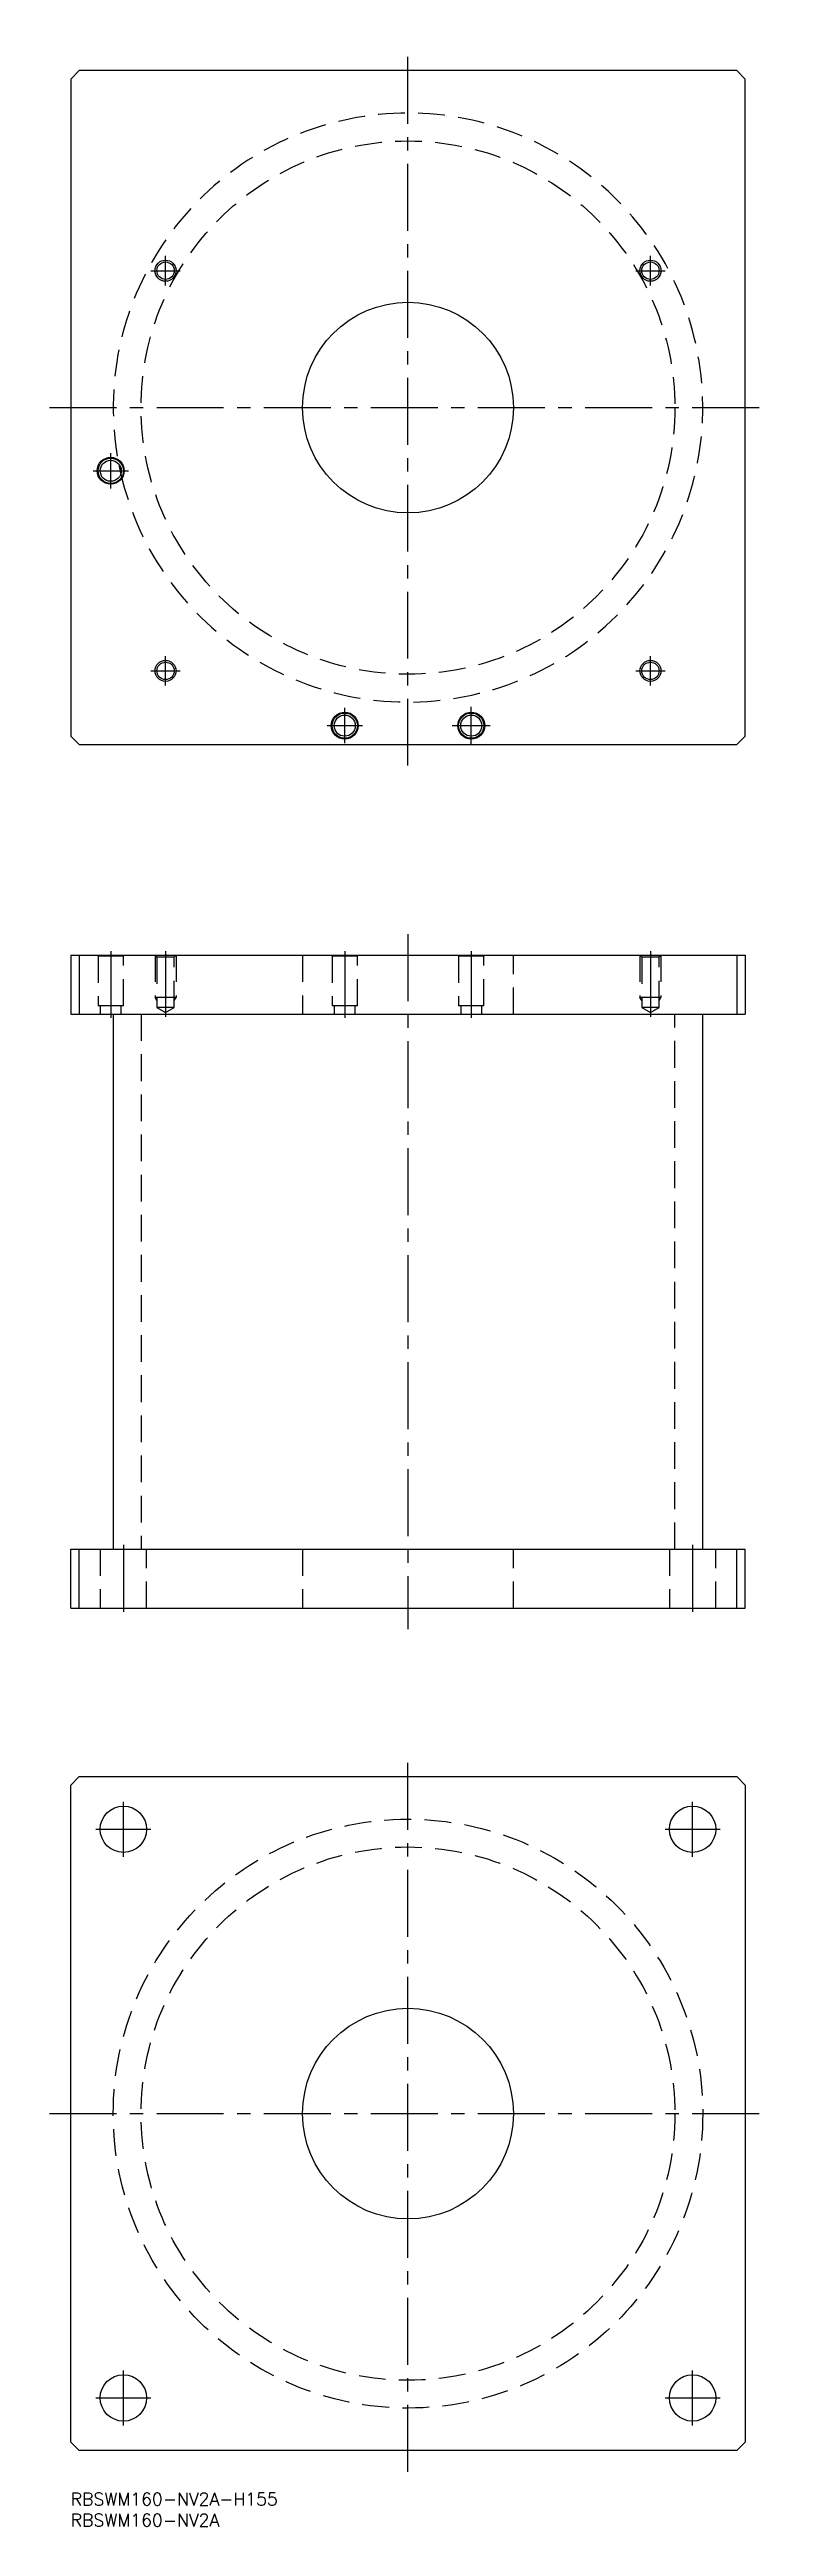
# Model space of a CAD drawing. Extents: x -5 to 165, y -8 to 580.
import ezdxf

# ---------------------------------------------------------------- set-up
doc = ezdxf.new("R2010")
doc.units = 0
doc.header["$LTSCALE"] = 0.5
doc.linetypes.add('CENTER', pattern=[50.8, 31.75, -6.35, 6.35, -6.35])
doc.linetypes.add('DASHED', pattern=[19.05, 12.7, -6.35])
for name, color, linetype in [('MSM_CENTER', 1, 'CENTER'), ('MSM_CONTINUOUS', 7, 'CONTINUOUS'), ('MSM_DASHED', 4, 'DASHED'), ('MSM_NARROW', 5, 'CONTINUOUS'), ('MSM_PART_NUMBER', 7, 'CONTINUOUS')]:
    doc.layers.add(name, color=color, linetype=linetype)
doc.styles.get("Standard").update_dxf_attribs({"font": 'txt.shx', "height": 3, "bigfont": 'bigfont.shx'})

msp = doc.modelspace()

# ---------------------------------------------------------------- linework, layer by layer
at = {"layer": 'MSM_CENTER'}
for p, q in [((80, 410), (80, 580)), ((22.5, 524), (22.5, 531)), ((137.5, 524), (137.5, 531)), ((19, 527.5), (26, 527.5)), ((134, 527.5), (141, 527.5)), ((-5, 495), (165, 495)), ((9.5, 475.8), (9.5, 484.2)), ((5.3, 480), (13.7, 480)), ((22.5, 429), (22.5, 436)), ((137.5, 429), (137.5, 436)), ((19, 432.5), (26, 432.5)), ((134, 432.5), (141, 432.5)), ((65, 415.3), (65, 423.7)), ((95, 415), (95, 424)), ((60.8, 419.5), (69.2, 419.5)), ((90.5, 419.5), (99.5, 419.5)), ((9.5, 366), (9.5, 350)), ((22.5, 366), (22.5, 350.407)), ((65, 366), (65, 350)), ((80, 370), (80, 205)), ((95, 366), (95, 350)), ((137.5, 366), (137.5, 350.407)), ((12.5, 225), (12.5, 209)), ((147.5, 225), (147.5, 209)), ((80, 5), (80, 175)), ((12.5, 151), (12.5, 164)), ((147.5, 151), (147.5, 164)), ((6, 157.5), (19, 157.5)), ((141, 157.5), (154, 157.5)), ((-5, 90), (165, 90)), ((12.5, 16), (12.5, 29)), ((147.5, 16), (147.5, 29)), ((6, 22.5), (19, 22.5)), ((141, 22.5), (154, 22.5))]:
    msp.add_line(p, q, dxfattribs=at)
at = {"layer": 'MSM_CONTINUOUS'}
for p, q in [((2, 575), (0, 573)), ((0, 573), (0, 417)), ((158, 575), (2, 575)), ((160, 573), (158, 575)), ((160, 417), (160, 573)), ((0, 417), (2, 415)), ((2, 415), (158, 415)), ((158, 415), (160, 417)), ((0, 365), (160, 365)), ((0, 365), (0, 351)), ((2, 365), (2, 351)), ((158, 365), (158, 351)), ((160, 365), (160, 351)), ((0, 351), (160, 351)), ((10.1, 351), (10.1, 224)), ((149.9, 224), (149.9, 351)), ((0, 210), (0, 224)), ((0, 224), (160, 224)), ((2, 210), (2, 224)), ((158, 210), (158, 224)), ((160, 210), (160, 224)), ((0, 210), (160, 210)), ((0, 168), (2, 170)), ((0, 12), (0, 168)), ((2, 170), (158, 170)), ((158, 170), (160, 168)), ((160, 168), (160, 12)), ((2, 10), (0, 12)), ((160, 12), (158, 10)), ((158, 10), (2, 10))]:
    msp.add_line(p, q, dxfattribs=at)
for centre, radius in [((22.5, 527.5), 2.067), ((137.5, 527.5), 2.067), ((80, 495), 25), ((9.5, 480), 3.2), ((9.5, 480), 3), ((9.5, 480), 2.5), ((22.5, 432.5), 2.067), ((137.5, 432.5), 2.067), ((65, 419.5), 3.2), ((65, 419.5), 3), ((65, 419.5), 2.5), ((95, 419.5), 3.2), ((95, 419.5), 3), ((95, 419.5), 2.5), ((12.5, 157.5), 5.5), ((147.5, 157.5), 5.5), ((80, 90), 25), ((12.5, 22.5), 5.5), ((147.5, 22.5), 5.5)]:
    msp.add_circle(centre, radius, dxfattribs=at)
msp.add_arc((80, 495), 69.9, 191.020888, 193.002068, dxfattribs=at)
at = {"layer": 'MSM_DASHED'}
for p, q in [((6.3, 365), (6.5, 364.8)), ((6.5, 364.8), (6.5, 353)), ((12.5, 364.8), (6.5, 364.8)), ((12.5, 364.8), (12.7, 365)), ((12.5, 353), (12.5, 364.8)), ((20, 365), (20.433, 364.567)), ((20, 365), (20, 355)), ((20.433, 364.567), (20.433, 352.6)), ((24.567, 364.567), (20.433, 364.567)), ((24.567, 364.567), (25, 365)), ((24.567, 352.6), (24.567, 364.567)), ((25, 365), (25, 355)), ((55, 365), (55, 351)), ((61.8, 365), (62, 364.8)), ((62, 364.8), (62, 353)), ((68, 364.8), (62, 364.8)), ((68, 364.8), (68.2, 365)), ((68, 353), (68, 364.8)), ((91.8, 365), (92, 364.8)), ((92, 364.8), (92, 353)), ((98, 364.8), (92, 364.8)), ((98, 364.8), (98.2, 365)), ((98, 353), (98, 364.8)), ((105, 351), (105, 365)), ((135, 365), (135.433, 364.567)), ((135, 365), (135, 355)), ((135.433, 364.567), (135.433, 352.6)), ((139.567, 364.567), (135.433, 364.567)), ((139.567, 364.567), (140, 365)), ((139.567, 352.6), (139.567, 364.567)), ((140, 365), (140, 355)), ((12.5, 353), (6.5, 353)), ((7, 353), (7, 351)), ((12, 351), (12, 353)), ((25, 355), (20, 355)), ((20.433, 354.25), (20, 355)), ((24.567, 354.25), (25, 355)), ((68, 353), (62, 353)), ((62.5, 353), (62.5, 351)), ((67.5, 351), (67.5, 353)), ((98, 353), (92, 353)), ((92.5, 353), (92.5, 351)), ((97.5, 351), (97.5, 353)), ((140, 355), (135, 355)), ((135.433, 354.25), (135, 355)), ((139.567, 354.25), (140, 355)), ((16.7, 351), (16.7, 224)), ((20.433, 352.6), (22.5, 351.407)), ((24.567, 352.6), (20.433, 352.6)), ((22.5, 351.407), (24.567, 352.6)), ((135.433, 352.6), (137.5, 351.407)), ((139.567, 352.6), (135.433, 352.6)), ((137.5, 351.407), (139.567, 352.6)), ((143.3, 224), (143.3, 351)), ((7, 224), (7, 210)), ((18, 210), (18, 224)), ((55, 224), (55, 210)), ((105, 210), (105, 224)), ((142, 224), (142, 210)), ((153, 210), (153, 224))]:
    msp.add_line(p, q, dxfattribs=at)
for centre, radius in [((80, 495), 63.3), ((80, 90), 69.9), ((80, 90), 63.3)]:
    msp.add_circle(centre, radius, dxfattribs=at)
msp.add_arc((80, 495), 69.9, 193.002068, 191.020888, dxfattribs=at)
at = {"layer": 'MSM_NARROW'}
for centre in [(22.5, 527.5), (137.5, 527.5), (22.5, 432.5), (137.5, 432.5)]:
    msp.add_circle(centre, 2.5, dxfattribs=at)

# ---------------------------------------------------------------- texts
at = {"layer": 'MSM_PART_NUMBER'}
for s, p in [('RBSWM160-NV2A-H155', (0, -3)), ('RBSWM160-NV2A', (0, -8))]:
    msp.add_text(s, height=3, dxfattribs=at).set_placement(p)

doc.saveas('drawing.dxf')
